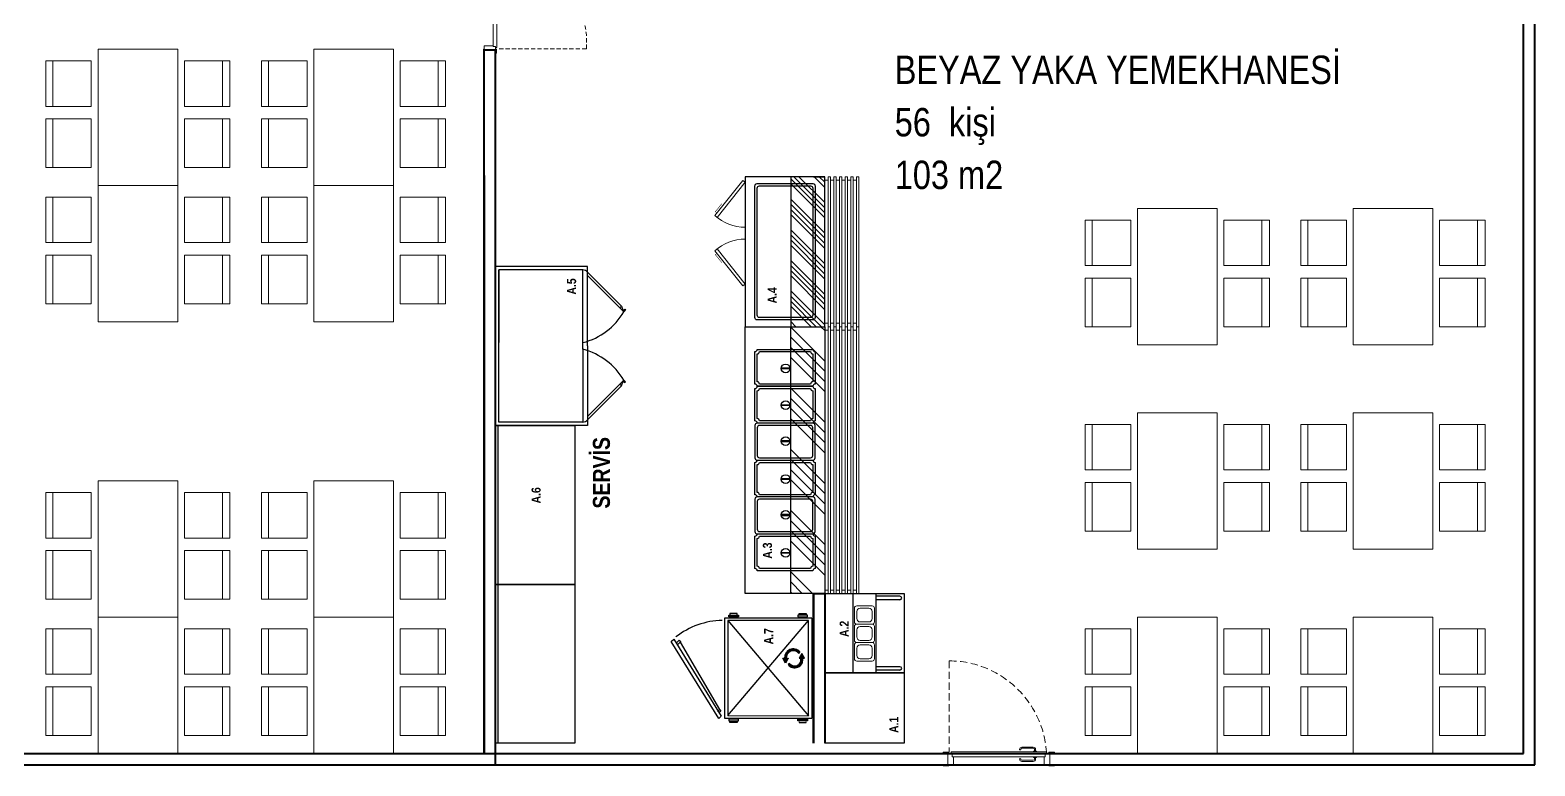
# Model space of a CAD drawing. Header units: centimetres. Extents: x 3125 to 7752, y 12316 to 13705.
# Drawn here: x 6426 to 7752, y 12316 to 12964 of the extents above; entities that cross this region are included whole.
import ezdxf

# ---------------------------------------------------------------- set-up
doc = ezdxf.new("R2010")
doc.units = ezdxf.units.CM
for name, pattern in [('DASHED2', [9.524999999999995, 6.349999999999998, -3.174999999999998]), ('HIDDEN', [0.375, 0.25, -0.125]), ('NewLinetype1', [0])]:
    doc.linetypes.add(name, pattern=pattern)
doc.layers.add('0-MUTFAK', color=7, linetype='Continuous')
for name, color, linetype, lineweight in [('A_frame', 167, 'Continuous', 9), ('A_strc-prf', 115, 'Continuous', 9), ('A_text', 7, 'Continuous', 9), ('DUVAR', 1, 'Continuous', 40), ('GRC-Ekipman', 4, 'Continuous', 25), ('TEFRİS-M', 232, 'Continuous', 5)]:
    doc.layers.add(name, color=color, linetype=linetype, lineweight=lineweight)
doc.styles.add('GZP', font='ARIALN.TTF')
pattern_1 = [(360, (-171.5160892261192, 853.8561361973235), (-1e-16, -0.5588000000000001), [0.4064, -0.1524]), (270, (-171.5160892261192, 853.8561361973235), (-0.5588000000000001, 0), [0.4064, -0.1524])]

# ---------------------------------------------------------------- blocks, each defined once
blk = doc.blocks.new('YEMEK MASASI 4 KİŞİLİK')
for p, q in [((204816.2560297352, 129391.9064550573), (204388.2560297352, 129391.9064550573)), ((204388.2560297352, 129391.9064550573), (204388.2560297352, 128991.9064550573)), ((204816.2560297352, 128991.9064550573), (204816.2560297352, 129391.9064550573)), ((204926.8289911648, 128991.9064550573), (204926.8289911648, 129391.9064550573)), ((204926.8289911648, 129391.9064550573), (205326.8289911648, 129391.9064550573)), ((205326.8289911648, 129391.9064550573), (205326.8289911648, 128991.9064550573)), ((204816.2560297352, 129325.7776274631), (204388.2560297352, 129325.7776274631)), ((205326.8289911648, 129325.7776274631), (204926.8289911648, 129325.7776274631)), ((204388.2560297352, 128991.9064550573), (204816.2560297352, 128991.9064550573)), ((205326.8289911648, 128991.9064550573), (204926.8289911648, 128991.9064550573)), ((205429.4772572684, 128931.1950660739), (204229.4772572684, 128931.1950660739)), ((204229.4772572684, 128931.1950660739), (204229.4772572684, 128231.1950660739)), ((205429.4772572684, 128231.1950660739), (205429.4772572684, 128931.1950660739)), ((204229.4772572684, 128231.1950660739), (205429.4772572684, 128231.1950660739)), ((204388.2560297352, 128170.4836770905), (204816.2560297352, 128170.4836770905)), ((204388.2560297352, 127770.4836770905), (204388.2560297352, 128170.4836770905)), ((204816.2560297352, 128170.4836770905), (204816.2560297352, 127770.4836770905)), ((205326.8289911648, 128170.4836770905), (204926.8289911648, 128170.4836770905)), ((204926.8289911648, 128170.4836770905), (204926.8289911648, 127770.4836770905)), ((205326.8289911648, 127770.4836770905), (205326.8289911648, 128170.4836770905)), ((204816.2560297352, 127832.2923050594), (204388.2560297352, 127832.2923050594)), ((205326.8289911648, 127832.2923050594), (204926.8289911648, 127832.2923050594)), ((204816.2560297352, 127770.4836770905), (204388.2560297352, 127770.4836770905)), ((204926.8289911648, 127770.4836770905), (205326.8289911648, 127770.4836770905))]:
    blk.add_line(p, q)
blk = doc.blocks.new('A$C7FEF20E8')
at = {"layer": 'A_frame'}
for points in [[(56.25623045189604, 225.532505486608), (56.25623045189604, 226.2610969883972), (56.25623045189604, 229.1688691365962), (55.52895772189004, 229.1688691365962), (55.52895772189004, 225.532505486608)], [(64.07713956189036, 222.6234145666058), (64.07713956189036, 223.3506872965954), (66.2589577518902, 223.3506872965954), (66.2589577518902, 226.2610969883171), (56.25623045189604, 226.2610969883972), (56.25623045189059, 222.6234145666058)], [(66.98623048188892, 225.532505486608), (66.98623048188892, 229.1688691365962), (66.25895775188474, 229.1688691365962), (66.2589577518902, 226.2610969883171), (66.2589577518902, 225.532505486608)], [(66.2589577518902, 146.9883694183554), (66.2589577518902, 146.2610966883658), (67.3498668468892, 146.2610966883658), (67.3498668468892, 224.077960026596), (66.2589577518902, 224.077960026596), (66.2589577518902, 223.3506872965954), (64.07713956189036, 223.3506872965954), (64.07713956189036, 222.6234145666058), (64.07713956189036, 146.9883694183554)], [(64.07713956189036, 152.6202933986897), (64.07713956189036, 154.6209031576836), (63.71350319689009, 154.6209031576836), (63.71350319689009, 152.6202933986897)], [(66.2589577518902, 145.5338239583543), (66.2589577518902, 146.2610966883658), (67.3498668468892, 146.2610966883658), (67.3498668468892, 68.44423335015745), (66.2589577518902, 68.44423335015745), (66.2589577518902, 69.171506080158), (64.07713956189036, 69.171506080158), (64.07713956189036, 69.89877881015855), (64.07713956189036, 145.5338239583543)], [(67.71350321188947, 152.6202933986897), (67.71350321188947, 154.6209031576836), (67.3498668468892, 154.6209031576836), (67.3498668468892, 152.6202933986897)], [(56.25623045189604, 66.98968789015998), (56.25623045189604, 66.26109638836351), (56.25623045189604, 63.35332424015724), (55.52895772189004, 63.35332424015724), (55.52895772189004, 66.98968789015998)], [(64.07713956189036, 69.89877881015855), (64.07713956189036, 69.171506080158), (66.2589577518902, 69.171506080158), (66.2589577518902, 66.26109638844355), (56.25623045189604, 66.26109638836351), (56.25623045189059, 69.89877881015855)], [(66.98623048188892, 66.98968789015998), (66.98623048188892, 63.35332424015724), (66.25895775188474, 63.35332424015724), (66.2589577518902, 66.26109638844355), (66.2589577518902, 66.98968789015998)]]:
    blk.add_lwpolyline(points, close=True, dxfattribs=at)
at = {"layer": 'A_frame', "linetype": 'HIDDEN', "ltscale": 15}
for points in [[(67.3498668468892, 146.2610966883658, 0.4623832520335537), (146.2589580518852, 225.1987036543796), (67.3498668468892, 225.1987036543796)], [(67.3498668468892, 146.2610966883658, -0.4623832520336934), (146.2589580518852, 67.32348972237378), (67.3498668468892, 67.32348972237378)]]:
    blk.add_lwpolyline(points, format="xyb", dxfattribs=at)
at = {"layer": 'A_frame'}
for points in [[(62.62259410188926, 153.2569619131391), (63.71350319689009, 153.2569619131391), (63.71350319689009, 153.9842346431396), (62.62259410188926, 153.9842346431396, -0.4142135623730951), (61.89532137188871, 154.7115073731402), (61.89532137188871, 161.9842346731384, -0.4142135588522839), (62.62259409315266, 162.711507403139, 0.9168501625158472), (62.6225941017783, 163.4387801331504, 0.4142135623501673), (61.16804864188998, 161.9842346731384), (61.16804864188998, 154.7115073731402, 0.4142135623730951)], [(70.25895776688958, 154.7115073731402), (70.25895776688958, 161.9842346731384, 0.4142135623491085), (68.80441230701581, 163.4387801331504, 0.9168501625159606), (68.804412315636, 162.711507403139, -0.4142135588501441), (69.53168503688903, 161.9842346731384), (69.53168503688903, 154.7115073731402, -0.4142135623730951), (68.8044123068903, 153.9842346431396), (67.71350321188947, 153.9842346431396), (67.71350321188947, 153.2569619131391), (68.8044123068903, 153.2569619131391, 0.4142135623730951)], [(62.62259410188926, 139.2652314635743), (63.71350319689009, 139.2652314635743), (63.71350319689009, 138.5379587335628), (62.62259410188926, 138.5379587335628, 0.4142135623730951), (61.89532137188871, 137.8106860035732), (61.89532137188871, 130.5379587035641, 0.4142135588522839), (62.62259409315266, 129.8106859735744, -0.9168501625158472), (62.6225941017783, 129.0834132435739, -0.4142135623501673), (61.16804864188998, 130.5379587035641), (61.16804864188998, 137.8106860035732, -0.4142135623730951)], [(70.25895776688958, 137.8106860035732), (70.25895776688958, 130.5379587035641, -0.4142135623491085), (68.80441230701581, 129.0834132435739, -0.9168501625159606), (68.804412315636, 129.8106859735744, 0.4142135588501441), (69.53168503688903, 130.5379587035641), (69.53168503688903, 137.8106860035732, 0.4142135623730951), (68.8044123068903, 138.5379587335628), (67.71350321188947, 138.5379587335628), (67.71350321188947, 139.2652314635743), (68.8044123068903, 139.2652314635743, -0.4142135623730951)]]:
    blk.add_lwpolyline(points, format="xyb", close=True, dxfattribs=at)
at = {"layer": 'DUVAR', "color": 5}
for p, q in [((56.25623045189423, 226.2610963883635), (66.25623045189604, 226.2610963883635)), ((56.25623045189604, 66.26109638836351), (66.25623045189604, 66.26109638836351))]:
    blk.add_line(p, q, dxfattribs=at)
blk = doc.blocks.new('CTezg.140-70')
for p, q in [((-140, 0), (0, 0)), ((-140, -70), (-140, 0)), ((0, 0), (0, -70)), ((0, -2.000000000000909), (-140, -2)), ((0, -70), (-140, -70))]:
    blk.add_line(p, q)
blk = doc.blocks.new('KüverÜnit. L70')
for p, q in [((-67.51679228706053, -66.25063764738115), (-67.51679228706053, -45)), ((-64.48853546794271, -66.25063764738115), (-64.48853546794271, -45)), ((-5.511464532057289, -66.25063764738115), (-5.511464532057289, -45)), ((-2.483207712939473, -66.25063764738115), (-2.483207712939473, -45))]:
    blk.add_line(p, q)
for points in [[(-70, 0), (0, 0), (0, -70), (-70, -70)], [(-70, -45), (-70, -25), (0, -25), (0, -45)]]:
    blk.add_lwpolyline(points, close=True)
at = {"color": 33, "lineweight": 0}
for points in [[(-57.5, -26.20000000000073), (-45.29999999998836, -26.20000000000073, -0.4142135623730951), (-43.29999999998836, -28.20000000000073), (-43.30000000000291, -41.79999999999927, -0.4142135623730951), (-45.30000000000291, -43.79999999999927), (-57.5, -43.79999999999927, -0.4142135623730951), (-59.5, -41.79999999999927), (-59.5, -28.19999999999891, -0.414213562373061)], [(-29.09999999999127, -26.20000000000073), (-41.29999999998836, -26.20000000000073, 0.4142135623730951), (-43.29999999998836, -28.20000000000073), (-43.29999999998836, -41.79999999999927, 0.4142135623730951), (-41.29999999998836, -43.79999999999927), (-29.09999999999127, -43.80000000000111, 0.4142135623730951), (-27.09999999999127, -41.80000000000108), (-27.09999999999127, -28.19999999999891, 0.414213562373061)], [(-25.09999999999127, -26.20000000000073), (-12.89999999999418, -26.20000000000073, -0.4142135623730951), (-10.89999999999418, -28.20000000000073), (-10.89999999999418, -41.80000000000108, -0.4142135623730951), (-12.89999999999418, -43.80000000000111), (-25.09999999999127, -43.80000000000111, -0.4142135623730951), (-27.09999999999127, -41.80000000000108), (-27.09999999999127, -28.19999999999891, -0.414213562373061)], [(-54.5, -28.20000000000073), (-48.29999999998836, -28.20000000000073, -0.4142135623730951), (-45.29999999998836, -31.20000000000073), (-45.29999999998836, -38.79999999999927, -0.4142135623731022), (-48.29999999998836, -41.79999999999927), (-54.5, -41.79999999999927, -0.4142135623730951), (-57.5, -38.79999999999927), (-57.5, -31.20000000000073, -0.4142135623730951)], [(-32.10000000000582, -28.20000000000073), (-38.29999999998836, -28.20000000000073, 0.4142135623730951), (-41.29999999998836, -31.20000000000073), (-41.29999999998836, -38.79999999999927, 0.4142135623731022), (-38.29999999998836, -41.79999999999927), (-32.10000000000582, -41.79999999999927, 0.4142135623730951), (-29.09999999999127, -38.79999999999927), (-29.09999999999127, -31.20000000000073, 0.4142135623730951)], [(-22.09999999999127, -28.20000000000073), (-15.89999999999418, -28.20000000000073, -0.4142135623730951), (-12.89999999999418, -31.20000000000073), (-12.89999999999418, -38.79999999999927, -0.4142135623731022), (-15.89999999999418, -41.79999999999927), (-22.09999999999127, -41.79999999999927, -0.4142135623730951), (-25.09999999999127, -38.79999999999927), (-25.09999999999127, -31.20000000000073, -0.4142135623730951)]]:
    blk.add_lwpolyline(points, format="xyb", close=True, dxfattribs=at)
for centre in [(-66.00266387750162, -66.25063764738115), (-3.99733612249838, -66.25063764738115), (-3.99733612249838, -66.25063764738115)]:
    blk.add_arc(centre, 1.514128409557086, 180, 0)
blk = doc.blocks.new('frenox soğuk servis ü. L140')
at = {"lineweight": 0}
h = blk.add_hatch(dxfattribs=at)
h.set_pattern_fill('ANSI34', color=251, style=0)
h.set_pattern_definition([(44.99999999999275, (-4806.476274811561, -0.1027712223403796), (-13.47038418160355, 13.47038418160373), []), (44.99999999999275, (-4801.986144811555, -0.1027712223403796), (-13.47038418160355, 13.47038418160373), []), (44.99999999999275, (-4797.496014811563, -0.1027712223403796), (-13.47038418160355, 13.47038418160373), []), (44.99999999999275, (-4793.005874811555, -0.1027712223403796), (-13.47038418160355, 13.47038418160373), [])])
h.paths.add_polyline_path([(-0.9225141729111784, -40.10277122234039), (-0.9225141729111784, -70.10277122234038), (131.0774858270888, -70.10277122234038), (131.0774858270888, -40.10277122234039)])
at = {"color": 251, "lineweight": 0}
for points in [[(65.87858047428017, 26.72773737436183), (34.98247999695013, 1.956968809481621), (36.63386456793523, -0.1027712223403796), (67.52996504527982, 24.66799734253982)], [(97.03214291468613, 26.72773737436183), (127.9282433920161, 1.956968809481621), (126.276858821031, -0.1027712223403796), (95.38075834370102, 24.66799734253982)]]:
    blk.add_lwpolyline(points, close=True, dxfattribs=at)
at = {"color": 251, "lineweight": 0, "const_width": 0.4400000000000003}
for points in [[(63.61979200674978, 24.91676687965082), (62.55565230116189, 26.2440477502405), (56.88459489247179, 21.6973105109646), (55.43251636010245, 20.53311500707605)], [(99.29093138221651, 24.91676687965082), (100.3550710878044, 26.2440477502405), (106.0261284964945, 21.6973105109646), (107.4782070288638, 20.53311500707605)]]:
    blk.add_lwpolyline(points, dxfattribs=at)
for points in [[(-0.9225141729111784, -0.1027712223403796), (-0.9225141729111784, -70.10277122234038), (131.0774858270888, -70.10277122234038), (131.0774858270888, -0.1027712223403796)], [(131.0774858270888, -40.10277122234039), (-0.9225141729111784, -40.10277122234039), (-0.9225141729111784, -70.10277122234038), (131.0774858270888, -70.10277122234038)]]:
    blk.add_lwpolyline(points, close=True)
at = {"color": 33}
for points in [[(125.0774858270888, -10.60277122234038), (125.0774858270888, -59.60277122234039, -0.4142135623731128), (123.0774858270888, -61.60277122234039), (7.07748582708882, -61.60277122234039, -0.4142135623730951), (5.077485827088822, -59.60277122234039), (5.077485827088822, -10.60277122234038, -0.4142135623730774), (7.07748582708882, -8.60277122234038), (123.0774858270888, -8.60277122234038, -0.4142135623730951)], [(123.0774858270888, -12.60277122234038), (123.0774858270888, -57.60277122234039, -0.4142135623731177), (121.0774858270888, -59.60277122234039), (9.07748582708882, -59.60277122234039, -0.4142135623731062), (7.07748582708882, -57.60277122234039), (7.07748582708882, -12.60277122234038, -0.4142135623730836), (9.07748582708882, -10.60277122234038), (121.0774858270888, -10.60277122234038, -0.4142135623730841)]]:
    blk.add_lwpolyline(points, format="xyb", close=True, dxfattribs=at)
at = {"color": 45, "lineweight": 0}
for points in [[(131.0774858270888, -75.10277122234038), (-0.9225141729111784, -75.10277122234038), (-0.9225141729111784, -73.10277122234038), (131.0774858270888, -73.10277122234038)], [(131.0774858270888, -80.10277122234038), (-0.9225141729111784, -80.10277122234038), (-0.9225141729111784, -78.10277122234038), (131.0774858270888, -78.10277122234038)], [(128.0774858270888, -73.10277122234038), (2.07748582708882, -73.10277122234038), (2.07748582708882, -70.10277122234038), (128.0774858270888, -70.10277122234038)], [(128.0774858270888, -78.10277122234038), (2.07748582708882, -78.10277122234038), (2.07748582708882, -75.10277122234038), (128.0774858270888, -75.10277122234038)], [(131.0774858270888, -85.10277122234038), (-0.9225141729111784, -85.10277122234038), (-0.9225141729111784, -83.1027712223404), (131.0774858270888, -83.1027712223404)], [(131.0774858270888, -90.10277122234038), (-0.9225141729111784, -90.10277122234038), (-0.9225141729111784, -88.1027712223404), (131.0774858270888, -88.1027712223404)], [(128.0774858270888, -83.1027712223404), (2.07748582708882, -83.1027712223404), (2.07748582708882, -80.10277122234038), (128.0774858270888, -80.10277122234038)], [(128.0774858270888, -88.1027712223404), (2.07748582708882, -88.1027712223404), (2.07748582708882, -85.10277122234038), (128.0774858270888, -85.10277122234038)], [(128.0774858270888, -88.1027712223404), (2.07748582708882, -88.1027712223404), (2.07748582708882, -85.10277122234038), (128.0774858270888, -85.10277122234038)], [(128.0774858270888, -88.1027712223404), (2.07748582708882, -88.1027712223404), (2.07748582708882, -85.10277122234038), (128.0774858270888, -85.10277122234038)], [(128.0774858270888, -93.10277122234041), (2.07748582708882, -93.10277122234041), (2.07748582708882, -90.10277122234038), (128.0774858270888, -90.10277122234038)], [(128.0774858270888, -93.10277122234041), (2.07748582708882, -93.10277122234041), (2.07748582708882, -90.10277122234038), (128.0774858270888, -90.10277122234038)], [(131.0774858270888, -95.10277122234038), (-0.9225141729111784, -95.10277122234038), (-0.9225141729111784, -93.10277122234041), (131.0774858270888, -93.10277122234041)], [(131.0774858270888, -100.1027712223404), (-0.9225141729111784, -100.1027712223404), (-0.9225141729111784, -98.10277122234041), (131.0774858270888, -98.10277122234041)], [(128.0774858270888, -98.10277122234041), (2.07748582708882, -98.10277122234041), (2.07748582708882, -95.10277122234038), (128.0774858270888, -95.10277122234038)]]:
    blk.add_lwpolyline(points, close=True, dxfattribs=at)
at = {"color": 251, "lineweight": 0}
for centre, radius, start, end in [((36.63386456793523, -0.1027712223403796), 39.60000000000036, 0, 42.54324541862132), ((126.276858821031, -0.1027712223403796), 39.60000000000038, 137.4567545813787, 180)]:
    blk.add_arc(centre, radius, start, end, dxfattribs=at)
blk = doc.blocks.new('sıcak banket a. 88-77')
h = blk.add_hatch()
h.set_pattern_fill('ANGLE', color=23, scale=0.08, style=0)
h.set_pattern_definition(pattern_1)
edge = h.paths.add_edge_path()
edge.add_line((35.36888156202622, -22.5393985643077), (35.36888156202622, -24.13939856430807))
edge.add_ellipse((34.90585451602238, -16.34685949890627), major_axis=(5.519875865050897, 5.519875865050897), ratio=0.9999999999998872, start_angle=87.01296561517859, end_angle=228.4004756552082, ccw=False)
edge.add_line((29.68111879564822, -10.54684262105183), (31.03678929213493, -11.509069898093))
edge.add_ellipse((34.90708128614642, -16.35490237940939), major_axis=(4.385273797372311, 4.385273797372311), ratio=0.9999999999997801, start_angle=83.61382491628162, end_angle=229.2703873723542)
h.paths.add_polyline_path([(35.36888156202622, -20.81086077015971), (39.5469588253909, -23.22307480285963), (35.36888156202622, -25.63528883555773)])
h = blk.add_hatch()
h.set_pattern_fill('ANGLE', color=23, scale=0.08, style=0)
h.set_pattern_definition(pattern_1)
edge = h.paths.add_edge_path()
edge.add_ellipse((36.6753667097364, -15.13610678710029), major_axis=(3.926280879098405, 3.926280879098405), ratio=0.999999999999866, start_angle=260.879958972043, end_angle=418.6088662258044)
edge.add_line((35.36888156202622, -9.73939856430843), (35.36888156202622, -8.139398564308067))
edge.add_ellipse((36.70123398977739, -15.14540608474453), major_axis=(-5.042782186855692, 5.042782186855692), ratio=0.9999999999999284, start_angle=171.7161694729125, end_angle=325.7675253810813, ccw=False)
edge.add_line((40.96485362088424, -20.86212297552811), (39.92968420240503, -19.63508230826846))
h.paths.add_polyline_path([(31.19080429866154, -8.823074802858171), (35.36888156202622, -6.410860770158251), (35.36888156202622, -11.23528883555809)])
at = {"lineweight": -2}
for p, q in [((0, 0), (-0.0400003599061165, -76.99999999999818)), ((0, 0), (88, 0)), ((88, -76.99999999999818), (88, 0)), ((-0.0400003599061165, -76.99999999999818), (88, -76.99999999999818))]:
    blk.add_line(p, q, dxfattribs=at)
at = {"color": 251, "lineweight": -2}
for p, q in [((-4.115646477337576, -11.2065728359812), (-4.11208093794994, -4.878695763960422)), ((-3.304288787752739, -11.20703000791582), (-4.115646477337576, -11.2065728359812)), ((-4.11208093794994, -4.878695763960422), (-3.300723248365102, -4.879152935895036)), ((-2.651105017284862, -3.905965016123445), (-2.655859101025271, -12.34318985551908)), ((-2.655859101025271, -12.34318985551908), (-1.033061300302506, -12.34410424583075)), ((-1.028307216547545, -3.90687940643329), (-2.651105017284862, -3.905965016123445)), ((-1.033061300302506, -12.34410424583075), (-1.028307216547545, -3.90687940643329)), ((88.9638574695273, -12.34522944033961), (88.96861155326769, -3.908004600942149)), ((90.58665527026459, -12.34614383065127), (88.9638574695273, -12.34522944033961)), ((88.96861155326769, -3.908004600942149), (90.591409354005, -3.908918991253813)), ((90.591409354005, -3.908918991253813), (90.58665527026459, -12.34614383065127)), ((91.23636491825165, -11.2107154395635), (92.04772260783648, -11.21117261149811)), ((92.0512881472387, -4.883295539479148), (91.23993045763928, -4.882838367544536)), ((92.04772260783648, -11.21117261149811), (92.0512881472387, -4.883295539479148)), ((-4.143015197187196, -65.78879623324428), (-4.146580736574832, -72.11667330526507)), ((-3.331657507587806, -65.78925340518072), (-4.143015197187196, -65.78879623324428)), ((-2.686701943370279, -73.0910498534904), (-2.681947859629872, -64.65382501409294)), ((-2.681947859629872, -64.65382501409294), (-1.059150058907107, -64.65473940440461)), ((-1.059150058907107, -64.65473940440461), (-1.063904142647515, -73.09196424380025)), ((88.93776871092268, -64.65586459891347), (88.93301462718227, -73.09308943831091)), ((90.56056651164543, -64.65677898922331), (88.93776871092268, -64.65586459891347)), ((90.55581242790504, -73.09400382862077), (90.56056651164543, -64.65677898922331)), ((91.20899619841656, -65.7929388368284), (92.02035388800141, -65.79339600876301)), ((92.02035388800141, -65.79339600876301), (92.01678834861376, -72.1212730807838)), ((-4.146580736574832, -72.11667330526507), (-3.335223046975444, -72.1171304771997)), ((-1.063904142647515, -73.09196424380025), (-2.686701943370279, -73.0910498534904)), ((88.93301462718227, -73.09308943831091), (90.55581242790504, -73.09400382862077)), ((92.01678834861376, -72.1212730807838), (91.20543065901438, -72.1208159088492)), ((18.54458646656712, -121.6640260170406), (86.288980576006, -79.86622993210767)), ((88.46761443419382, -82.04732034380866), (20.72322032475495, -123.845116428738)), ((21.19233570038341, -116.0484425325448), (80.5434536004177, -81.46210179837908)), ((80.5434536004177, -81.46210179837908), (81.80641112285956, -80.20056674000443)), ((82.1215696795407, -83.04199730756227), (80.5434536004177, -81.46210179837908)), ((81.80641112285956, -80.20056674000443), (83.55416471780335, -81.95029104250534)), ((86.28140623989748, -79.8586470554419), (88.46761443420836, -82.04732034380866)), ((19.35076911385113, -116.7307161069075), (20.61372663629299, -115.4691810485328)), ((21.80030388197338, -119.1830128872007), (19.35076911385113, -116.7307161069075)), ((20.61372663629299, -115.4691810485328), (23.23289892023604, -118.0913066221437)), ((20.72322032475495, -123.845116428738), (18.54458646656712, -121.6640260170406))]:
    blk.add_line(p, q, dxfattribs=at)
at = {"linetype": 'ByBlock'}
for p, q in [((1.965397696316358, -74.00616327134412), (85.93930971433295, -2.993805573400095)), ((2.00202293744951, -2.996094771477147), (1.965397696316358, -74.00616327134412)), ((85.93930971433295, -2.993805573400095), (2.00202293744951, -2.996094771477147)), ((85.90268447321432, -74.00387407326525), (2.00202293744951, -2.996094771477147)), ((85.90268447321432, -74.00387407326525), (85.93930971433295, -2.993805573400095)), ((1.965397696316358, -74.00616327134412), (85.90268447321432, -74.00387407326525))]:
    blk.add_line(p, q, dxfattribs=at)
at = {"color": 23}
for p, q in [((31.03678929213493, -11.50906989809482), (29.68111879564822, -10.54684262105183)), ((39.92968420240503, -19.63508230827028), (40.96485362088424, -20.86212297552811))]:
    blk.add_line(p, q, dxfattribs=at)
for points in [[(31.19080429866154, -8.823074802858171), (35.36888156202622, -11.23528883555809), (35.36888156202622, -6.41086077016007)], [(39.5469588253909, -23.22307480285963), (35.36888156202622, -25.63528883555773), (35.36888156202622, -20.81086077015971)]]:
    blk.add_lwpolyline(points, close=True, dxfattribs=at)
for centre, radius, start, end in [((34.90585451602238, -16.34685949890627), 7.806283310970451, 132.0129656148675, 273.4004756553546), ((34.90708128614642, -16.35490237940939), 6.201713678962622, 128.6138249158188, 274.2703873727088), ((36.70123398977739, -15.14540608474453), 7.131570960744617, 306.7161694728177, 100.767525381254), ((36.6753667097364, -15.13610678710029), 5.552599668906809, 305.8799589721378, 103.6088662256689)]:
    blk.add_arc(centre, radius, start, end, dxfattribs=at)
at = {"color": 251}
blk.add_arc((70.6879697007098, -77.45217410567966), 68.72045120457139, 181.224431704946, 217.9942786232401, dxfattribs=at)
blk = doc.blocks.new('1414')
at = {"linetype": 'NewLinetype1', "lineweight": 0}
h = blk.add_hatch(dxfattribs=at)
h.set_pattern_fill('ANSI34-METRIC', color=251, scale=2, style=0)
h.set_pattern_definition([(45, (-1392.768739161838, 18653.488157504), (-26.94076836320756, 26.94076836320756), []), (45, (-1383.788479161841, 18653.488157504), (-26.94076836320756, 26.94076836320756), []), (45, (-1374.808219161845, 18653.488157504), (-26.94076836320756, 26.94076836320756), []), (45, (-1365.827939161842, 18653.488157504), (-26.94076836320756, 26.94076836320756), [])])
h.paths.add_polyline_path([(-2623.840832686939, 17552.64069559211), (-2623.840832686939, 17522.64069559211), (-2388.840832686939, 17522.64069559211), (-2388.840832686939, 17552.64069559211)])
for p, q in [((-2623.840832686939, 17592.64069559211), (-2388.840832686939, 17592.64069559211)), ((-2623.840832686939, 17522.64069559211), (-2623.840832686939, 17592.64069559211)), ((-2388.840832686939, 17592.64069559211), (-2388.840832686939, 17522.64069559211)), ((-2623.840832686939, 17552.64069559211), (-2388.840832686939, 17552.64069559211)), ((-2623.840832686939, 17522.64069559211), (-2623.840832686939, 17552.64069559211)), ((-2388.840832686939, 17552.64069559211), (-2388.840832686939, 17522.64069559211)), ((-2388.840832686939, 17522.64069559211), (-2623.840832686939, 17522.64069559211)), ((-2388.840832686939, 17522.64069559211), (-2623.840832686939, 17522.64069559211)), ((-2391.840832686939, 17522.64069559211), (-2620.840832686939, 17522.64069559211))]:
    blk.add_line(p, q)
at = {"color": 45, "lineweight": 0}
for p, q in [((-2388.840832686939, 17519.64069559211), (-2623.840832686939, 17519.64069559211)), ((-2623.840832686939, 17519.64069559211), (-2623.840832686939, 17517.64069559211)), ((-2623.840832686939, 17517.64069559211), (-2388.840832686939, 17517.64069559211)), ((-2388.840832686939, 17514.64069559211), (-2623.840832686939, 17514.64069559211)), ((-2623.840832686939, 17514.64069559211), (-2623.840832686939, 17512.64069559211)), ((-2623.840832686939, 17512.64069559211), (-2388.840832686939, 17512.64069559211)), ((-2620.840832686939, 17522.64069559211), (-2620.840832686939, 17519.64069559211)), ((-2620.840832686939, 17519.64069559211), (-2391.840832686939, 17519.64069559211)), ((-2391.840832686939, 17517.64069559211), (-2620.840832686939, 17517.64069559211)), ((-2620.840832686939, 17517.64069559211), (-2620.840832686939, 17514.64069559211)), ((-2620.840832686939, 17514.64069559211), (-2391.840832686939, 17514.64069559211)), ((-2391.840832686939, 17512.64069559211), (-2620.840832686939, 17512.64069559211)), ((-2620.840832686939, 17512.64069559211), (-2620.840832686939, 17509.64069559211)), ((-2391.840832686939, 17519.64069559211), (-2391.840832686939, 17522.64069559211)), ((-2391.840832686939, 17514.64069559211), (-2391.840832686939, 17517.64069559211)), ((-2391.840832686939, 17509.64069559211), (-2391.840832686939, 17512.64069559211)), ((-2388.840832686939, 17517.64069559211), (-2388.840832686939, 17519.64069559211)), ((-2388.840832686939, 17512.64069559211), (-2388.840832686939, 17514.64069559211)), ((-2388.840832686939, 17509.64069559211), (-2623.840832686939, 17509.64069559211)), ((-2623.840832686939, 17509.64069559211), (-2623.840832686939, 17507.64069559211)), ((-2623.840832686939, 17507.64069559211), (-2388.840832686939, 17507.64069559211)), ((-2388.840832686939, 17504.64069559211), (-2623.840832686939, 17504.64069559211)), ((-2623.840832686939, 17504.64069559211), (-2623.840832686939, 17502.64069559211)), ((-2623.840832686939, 17502.64069559211), (-2388.840832686939, 17502.64069559211)), ((-2388.840832686939, 17499.64069559211), (-2623.840832686939, 17499.64069559211)), ((-2623.840832686939, 17499.64069559211), (-2623.840832686939, 17497.64069559211)), ((-2620.840832686939, 17509.64069559211), (-2391.840832686939, 17509.64069559211)), ((-2391.840832686939, 17507.64069559211), (-2620.840832686939, 17507.64069559211)), ((-2620.840832686939, 17507.64069559211), (-2620.840832686939, 17504.64069559211)), ((-2391.840832686939, 17507.64069559211), (-2620.840832686939, 17507.64069559211)), ((-2620.840832686939, 17507.64069559211), (-2620.840832686939, 17504.64069559211)), ((-2391.840832686939, 17507.64069559211), (-2620.840832686939, 17507.64069559211)), ((-2620.840832686939, 17507.64069559211), (-2620.840832686939, 17504.64069559211)), ((-2620.840832686939, 17504.64069559211), (-2391.840832686939, 17504.64069559211)), ((-2620.840832686939, 17504.64069559211), (-2391.840832686939, 17504.64069559211)), ((-2620.840832686939, 17504.64069559211), (-2391.840832686939, 17504.64069559211)), ((-2391.840832686939, 17502.64069559211), (-2620.840832686939, 17502.64069559211)), ((-2620.840832686939, 17502.64069559211), (-2620.840832686939, 17499.64069559211)), ((-2391.840832686939, 17502.64069559211), (-2620.840832686939, 17502.64069559211)), ((-2620.840832686939, 17502.64069559211), (-2620.840832686939, 17499.64069559211)), ((-2620.840832686939, 17499.64069559211), (-2391.840832686939, 17499.64069559211)), ((-2620.840832686939, 17499.64069559211), (-2391.840832686939, 17499.64069559211)), ((-2391.840832686939, 17504.64069559211), (-2391.840832686939, 17507.64069559211)), ((-2391.840832686939, 17504.64069559211), (-2391.840832686939, 17507.64069559211)), ((-2391.840832686939, 17504.64069559211), (-2391.840832686939, 17507.64069559211)), ((-2391.840832686939, 17499.64069559211), (-2391.840832686939, 17502.64069559211)), ((-2391.840832686939, 17499.64069559211), (-2391.840832686939, 17502.64069559211)), ((-2388.840832686939, 17507.64069559211), (-2388.840832686939, 17509.64069559211)), ((-2388.840832686939, 17502.64069559211), (-2388.840832686939, 17504.64069559211)), ((-2388.840832686939, 17497.64069559211), (-2388.840832686939, 17499.64069559211)), ((-2623.840832686939, 17497.64069559211), (-2388.840832686939, 17497.64069559211)), ((-2388.840832686939, 17494.64069559211), (-2623.840832686939, 17494.64069559211)), ((-2623.840832686939, 17494.64069559211), (-2623.840832686939, 17492.64069559211)), ((-2623.840832686939, 17492.64069559211), (-2388.840832686939, 17492.64069559211)), ((-2391.840832686939, 17497.64069559211), (-2620.840832686939, 17497.64069559211)), ((-2620.840832686939, 17497.64069559211), (-2620.840832686939, 17494.64069559211)), ((-2620.840832686939, 17494.64069559211), (-2391.840832686939, 17494.64069559211)), ((-2391.840832686939, 17494.64069559211), (-2391.840832686939, 17497.64069559211)), ((-2388.840832686939, 17492.64069559211), (-2388.840832686939, 17494.64069559211))]:
    blk.add_line(p, q, dxfattribs=at)
at = {"color": 33}
for points in [[(-2571.340832686939, 17582.14069559211), (-2571.340832686939, 17533.14069559211, 0.4142135623731128), (-2573.340832686939, 17531.14069559211), (-2601.840832686939, 17531.14069559211, 0.4142135623730951), (-2603.840832686939, 17533.14069559211), (-2603.840832686939, 17582.14069559211, 0.4142135623730774), (-2601.840832686939, 17584.14069559211), (-2573.340832686939, 17584.14069559211, 0.4142135623730951)], [(-2573.340832686939, 17580.14069559211), (-2573.340832686939, 17535.14069559211, 0.4142135623731679), (-2575.340832686939, 17533.14069559211), (-2599.840832686939, 17533.14069559211, 0.4142135623731364), (-2601.840832686939, 17535.14069559211), (-2601.840832686939, 17580.14069559211, 0.4142135623730466), (-2599.840832686939, 17582.14069559211), (-2575.340832686939, 17582.14069559211, 0.4142135623730542)], [(-2571.340832686939, 17582.14069559211), (-2571.340832686939, 17533.14069559211, 0.4142135623731128), (-2569.340832686939, 17531.14069559211), (-2540.840832686939, 17531.14069559211, 0.4142135623730951), (-2538.840832686939, 17533.14069559211), (-2538.840832686939, 17582.14069559211, 0.4142135623730774), (-2540.840832686939, 17584.14069559211), (-2569.340832686939, 17584.14069559211, 0.4142135623730951)], [(-2569.340832686939, 17580.14069559211), (-2569.340832686939, 17535.14069559211, 0.4142135623731679), (-2567.340832686939, 17533.14069559211), (-2542.840832686939, 17533.14069559211, 0.4142135623731364), (-2540.840832686939, 17535.14069559211), (-2540.840832686939, 17580.14069559211, 0.4142135623730466), (-2542.840832686939, 17582.14069559211), (-2567.340832686939, 17582.14069559211, 0.4142135623730542)], [(-2506.340832686939, 17582.14069559211), (-2506.340832686939, 17533.14069559211, 0.4142135623731128), (-2508.340832686939, 17531.14069559211), (-2536.840832686939, 17531.14069559211, 0.4142135623730951), (-2538.840832686939, 17533.14069559211), (-2538.840832686939, 17582.14069559211, 0.4142135623730774), (-2536.840832686939, 17584.14069559211), (-2508.340832686939, 17584.14069559211, 0.4142135623730951)], [(-2508.340832686939, 17580.14069559211), (-2508.340832686939, 17535.14069559211, 0.4142135623731679), (-2510.340832686939, 17533.14069559211), (-2534.840832686939, 17533.14069559211, 0.4142135623731364), (-2536.840832686939, 17535.14069559211), (-2536.840832686939, 17580.14069559211, 0.4142135623730466), (-2534.840832686939, 17582.14069559211), (-2510.340832686939, 17582.14069559211, 0.4142135623730542)], [(-2506.340832686939, 17582.14069559211), (-2506.340832686939, 17533.14069559211, 0.4142135623731128), (-2504.340832686939, 17531.14069559211), (-2475.840832686939, 17531.14069559211, 0.4142135623730951), (-2473.840832686939, 17533.14069559211), (-2473.840832686939, 17582.14069559211, 0.4142135623730774), (-2475.840832686939, 17584.14069559211), (-2504.340832686939, 17584.14069559211, 0.4142135623730951)], [(-2504.340832686939, 17580.14069559211), (-2504.340832686939, 17535.14069559211, 0.4142135623731679), (-2502.340832686939, 17533.14069559211), (-2477.840832686939, 17533.14069559211, 0.4142135623731364), (-2475.840832686939, 17535.14069559211), (-2475.840832686939, 17580.14069559211, 0.4142135623730466), (-2477.840832686939, 17582.14069559211), (-2502.340832686939, 17582.14069559211, 0.4142135623730542)], [(-2441.340832686939, 17582.14069559211), (-2441.340832686939, 17533.14069559211, 0.4142135623731128), (-2443.340832686939, 17531.14069559211), (-2471.840832686939, 17531.14069559211, 0.4142135623730951), (-2473.840832686939, 17533.14069559211), (-2473.840832686939, 17582.14069559211, 0.4142135623730774), (-2471.840832686939, 17584.14069559211), (-2443.340832686939, 17584.14069559211, 0.4142135623730951)], [(-2443.340832686939, 17580.14069559211), (-2443.340832686939, 17535.14069559211, 0.4142135623731679), (-2445.340832686939, 17533.14069559211), (-2469.840832686939, 17533.14069559211, 0.4142135623731364), (-2471.840832686939, 17535.14069559211), (-2471.840832686939, 17580.14069559211, 0.4142135623730466), (-2469.840832686939, 17582.14069559211), (-2445.340832686939, 17582.14069559211, 0.4142135623730542)], [(-2408.840832686939, 17582.14069559211), (-2408.840832686939, 17533.14069559211, 0.4142135623731128), (-2410.840832686939, 17531.14069559211), (-2439.340832686939, 17531.14069559211, 0.4142135623730951), (-2441.340832686939, 17533.14069559211), (-2441.340832686939, 17582.14069559211, 0.4142135623730774), (-2439.340832686939, 17584.14069559211), (-2410.840832686939, 17584.14069559211, 0.4142135623730951)], [(-2410.840832686939, 17580.14069559211), (-2410.840832686939, 17535.14069559211, 0.4142135623731679), (-2412.840832686939, 17533.14069559211), (-2437.340832686939, 17533.14069559211, 0.4142135623731364), (-2439.340832686939, 17535.14069559211), (-2439.340832686939, 17580.14069559211, 0.4142135623730466), (-2437.340832686939, 17582.14069559211), (-2412.840832686939, 17582.14069559211, 0.4142135623730542)]]:
    blk.add_lwpolyline(points, format="xyb", close=True, dxfattribs=at)
for points in [[(-2587.660670911559, 17560.81989132071), (-2587.660670911559, 17553.32203280873), (-2588.410040367438, 17553.32203280873), (-2588.410040367438, 17560.81989132071)], [(-2555.020994462306, 17560.81989132071), (-2555.020994462306, 17553.32203280873), (-2554.271625006426, 17553.32203280873), (-2554.271625006426, 17560.81989132071)], [(-2522.660670911559, 17560.81989132071), (-2522.660670911559, 17553.32203280873), (-2523.410040367453, 17553.32203280873), (-2523.410040367453, 17560.81989132071)], [(-2490.02099446232, 17560.81989132071), (-2490.02099446232, 17553.32203280873), (-2489.271625006426, 17553.32203280873), (-2489.271625006426, 17560.81989132071)], [(-2457.660670911573, 17560.81989132071), (-2457.660670911573, 17553.32203280873), (-2458.410040367453, 17553.32203280873), (-2458.410040367453, 17560.81989132071)], [(-2425.160670911573, 17560.81989132071), (-2425.160670911573, 17553.32203280873), (-2425.910040367453, 17553.32203280873), (-2425.910040367453, 17560.81989132071)]]:
    blk.add_lwpolyline(points, close=True, dxfattribs=at)
for centre in [(-2588.060670911553, 17557.07096206472), (-2554.620994462312, 17557.07096206472), (-2523.060670911567, 17557.07096206472), (-2489.620994462326, 17557.07096206472), (-2458.060670911567, 17557.07096206472), (-2425.560670911567, 17557.07096206472)]:
    blk.add_circle(centre, 3.823091046240731, dxfattribs=at)
blk = doc.blocks.new('Frenox Depo Tipi Dolap Çift Kapı')
for p, q in [((0, 0), (0, 81)), ((0, 81), (70, 81)), ((140, 81), (70, 81)), ((140, 0), (140, 81)), ((70, 0), (0, 0)), ((70, 0), (140, 0))]:
    blk.add_line(p, q)
at = {"color": 251}
for p, q in [((3, 4), (3, 78)), ((3, 78), (137, 78)), ((137, 78), (73, 78)), ((137, 4), (137, 78)), ((67, 4), (3, 4)), ((73, 4), (137, 4))]:
    blk.add_line(p, q, dxfattribs=at)
at = {"color": 251, "linetype": 'Continuous'}
for p, q in [((67.05008090654155, 4), (2.949919093458448, 4)), ((4.949919093458448, 0), (34.88508196784824, -29.93516287438251)), ((7.778346218212391, 0), (39.834829436164, -32.05648321794797)), ((72.94991909345845, 4), (137.0500809065416, 4)), ((132.2216537817876, 0), (100.165170563836, -32.05648321794797)), ((135.0500809065416, 0), (105.1149180321518, -29.93516287438251)), ((36.29929553023248, -28.52094931200827), (34.88508196786279, -29.93516287437251)), ((34.88508196786279, -29.93516287437251), (39.12772265497188, -31.34937643676039)), ((39.12772265497188, -31.34937643676039), (37.71350909260218, -32.76358999912463)), ((37.71350909260218, -32.76358999912918), (38.4206158737943, -33.4706967803213)), ((39.834829436164, -32.05648321794797), (38.4206158737943, -33.47069678031221)), ((100.165170563836, -32.05648321794797), (101.5793841262057, -33.47069678031221)), ((105.1149180321372, -29.93516287437251), (100.8722773450136, -31.34937643675312)), ((100.8722773450281, -31.34937643676039), (102.2864909073978, -32.76358999912463)), ((102.2864909073978, -32.76358999912918), (101.5793841262057, -33.4706967803213)), ((103.7007044697675, -28.52094931200827), (105.1149180321372, -29.93516287437251))]:
    blk.add_line(p, q, dxfattribs=at)
at = {"linetype": 'Continuous'}
blk.add_line((67.05008090654155, 4), (72.94991909345845, 4.000000000000909), dxfattribs=at)
at = {"color": 251, "linetype": 'Continuous'}
for centre, radius, start, end in [((8.044773467438063, 4.047427186991627), 5.095075115259804, 180.533341870515, 232.596760483174), ((10.06333641463425, 18.71409819138262), 58.85570264104895, 300.3870440043772, 345.5223143473381), ((129.9366635853657, 18.71409819138262), 58.85570264104895, 194.4776856526618, 239.6129559964474), ((131.9552265325619, 4.047427186991627), 5.095075115259804, 307.403239516037, 359.466658129485)]:
    blk.add_arc(centre, radius, start, end, dxfattribs=at)
blk = doc.blocks.new('WE2')
at = {"layer": 'A_strc-prf', "linetype": 'DASHED2', "elevation": 1.887440247873986e-08}
blk.add_lwpolyline([(-2278.771145463372, 19384.01490737011, -0.3926961152955282), (-2193.230122980975, 19464.01592985247), (-2193.230122980975, 19384.01490737011)], format="xyb", dxfattribs=at)
blk.add_lwpolyline([(-2278.771145463372, 19384.01490737011, -0.3926961152955282), (-2193.230122980975, 19464.01592985247), (-2193.230122980975, 19384.01490737011)], format="xyb", dxfattribs=at)
at = {"layer": 'A_strc-prf', "elevation": 1.887440247873986e-08}
for points in [[(-2285.767518841065, 19383.51490737011), (-2280.767518841065, 19383.51490737011), (-2280.767518841065, 19382.51490737011), (-2281.769332152224, 19382.51490737011), (-2285.767518841065, 19382.51490737011)], [(-2285.767518841065, 19383.51490737011), (-2280.767518841065, 19383.51490737011), (-2280.767518841065, 19382.51490737011), (-2281.769332152224, 19382.51490737011), (-2285.767518841065, 19382.51490737011)], [(-2281.769332152224, 19382.51490737011), (-2277.767518841065, 19382.51490737011), (-2277.767518841065, 19379.51490737008), (-2276.767518841047, 19379.51490737008), (-2276.767518841047, 19372.51490737011), (-2281.769332152209, 19372.51490737011)], [(-2281.769332152224, 19382.51490737011), (-2277.767518841065, 19382.51490737011), (-2277.767518841065, 19379.51490737008), (-2276.767518841047, 19379.51490737008), (-2276.767518841047, 19372.51490737011), (-2281.769332152209, 19372.51490737011)], [(-2277.771145463372, 19382.51490737011), (-2278.771145463372, 19382.51490737011), (-2278.771145463372, 19384.01490737011), (-2194.771145463365, 19384.01490737011), (-2194.771145463365, 19382.51490737011), (-2195.771145463372, 19382.51490737011), (-2195.771145463372, 19379.51490737011), (-2196.771145463365, 19379.51490737011), (-2277.771145463372, 19379.51490737011)], [(-2277.771145463372, 19382.51490737011), (-2278.771145463372, 19382.51490737011), (-2278.771145463372, 19384.01490737011), (-2194.771145463365, 19384.01490737011), (-2194.771145463365, 19382.51490737011), (-2195.771145463372, 19382.51490737011), (-2195.771145463372, 19379.51490737011), (-2196.771145463365, 19379.51490737011), (-2277.771145463372, 19379.51490737011)], [(-2270.027250019491, 19384.51490737011), (-2267.27641161123, 19384.51490737011), (-2267.27641161123, 19384.01490737011), (-2270.027250019491, 19384.01490737011)], [(-2270.027250019491, 19384.51490737011), (-2267.27641161123, 19384.51490737011), (-2267.27641161123, 19384.01490737011), (-2270.027250019491, 19384.01490737011)], [(-2196.771145463365, 19379.51490737011), (-2195.771145463372, 19379.51490737011), (-2195.771145463372, 19382.51490737011), (-2191.769332152209, 19382.51490737011), (-2191.769332152209, 19372.51490737012), (-2196.771145463394, 19372.51490737011)], [(-2196.771145463365, 19379.51490737011), (-2195.771145463372, 19379.51490737011), (-2195.771145463372, 19382.51490737011), (-2191.769332152209, 19382.51490737011), (-2191.769332152209, 19372.51490737012), (-2196.771145463394, 19372.51490737011)], [(-2192.771145463365, 19383.51490737011), (-2187.771145463372, 19383.51490737011), (-2187.771145463372, 19382.5149073701), (-2191.769332152209, 19382.51490737011), (-2192.771145463365, 19382.51490737011)], [(-2192.771145463365, 19383.51490737011), (-2187.771145463372, 19383.51490737011), (-2187.771145463372, 19382.5149073701), (-2191.769332152209, 19382.51490737011), (-2192.771145463365, 19382.51490737011)], [(-2285.767518841065, 19372.51490737011), (-2281.769332152209, 19372.51490737011), (-2280.767518841065, 19372.51490737011), (-2280.767518841065, 19371.51490737011), (-2285.767518841065, 19371.51490737011)], [(-2285.767518841065, 19372.51490737011), (-2281.769332152209, 19372.51490737011), (-2280.767518841065, 19372.51490737011), (-2280.767518841065, 19371.51490737011), (-2285.767518841065, 19371.51490737011)], [(-2270.027250019491, 19379.51490737011), (-2267.27641161123, 19379.51490737011), (-2267.27641161123, 19379.01490737011), (-2270.027250019491, 19379.01490737011)], [(-2270.027250019491, 19379.51490737011), (-2267.27641161123, 19379.51490737011), (-2267.27641161123, 19379.01490737011), (-2270.027250019491, 19379.01490737011)], [(-2192.771145463397, 19372.51490737011), (-2191.769332152209, 19372.51490737012), (-2187.771145463394, 19372.51490737012), (-2187.771145463394, 19371.51490737011), (-2192.771145463397, 19371.51490737011)], [(-2192.771145463397, 19372.51490737011), (-2191.769332152209, 19372.51490737012), (-2187.771145463394, 19372.51490737012), (-2187.771145463394, 19371.51490737011), (-2192.771145463397, 19371.51490737011)]]:
    blk.add_lwpolyline(points, close=True, dxfattribs=at)
for points in [[(-2267.151830815346, 19388.01490737011), (-2257.151830815346, 19388.01490737011, -0.4142135623491085), (-2255.15183081535, 19386.01490737027, -0.9168501625159606), (-2256.151830815346, 19386.01490738213, 0.414213558850144), (-2257.151830815346, 19387.01490737011), (-2267.151830815346, 19387.01490737011, 0.4142135623730951), (-2268.151830815346, 19386.01490737011), (-2268.151830815346, 19384.51490737011), (-2269.151830815346, 19384.51490737011), (-2269.151830815346, 19386.01490737011, -0.4142135623730951)], [(-2267.151830815346, 19388.01490737011), (-2257.151830815346, 19388.01490737011, -0.4142135623491085), (-2255.15183081535, 19386.01490737027, -0.9168501625159606), (-2256.151830815346, 19386.01490738213, 0.414213558850144), (-2257.151830815346, 19387.01490737011), (-2267.151830815346, 19387.01490737011, 0.4142135623730951), (-2268.151830815346, 19386.01490737011), (-2268.151830815346, 19384.51490737011), (-2269.151830815346, 19384.51490737011), (-2269.151830815346, 19386.01490737011, -0.4142135623730951)], [(-2269.151830815346, 19377.51490737011), (-2269.151830815346, 19379.01490737011), (-2268.151830815346, 19379.01490737011), (-2268.151830815346, 19377.51490737011, 0.4142135623730951), (-2267.151830815346, 19376.51490737011), (-2257.151830815346, 19376.51490737011, 0.4142135588522838), (-2256.151830815346, 19377.51490735809, -0.9168501625158472), (-2255.15183081535, 19377.51490736993, -0.4142135623501672), (-2257.151830815346, 19375.51490737011), (-2267.151830815346, 19375.51490737011, -0.4142135623730951)], [(-2269.151830815346, 19377.51490737011), (-2269.151830815346, 19379.01490737011), (-2268.151830815346, 19379.01490737011), (-2268.151830815346, 19377.51490737011, 0.4142135623730951), (-2267.151830815346, 19376.51490737011), (-2257.151830815346, 19376.51490737011, 0.4142135588522838), (-2256.151830815346, 19377.51490735809, -0.9168501625158472), (-2255.15183081535, 19377.51490736993, -0.4142135623501672), (-2257.151830815346, 19375.51490737011), (-2267.151830815346, 19375.51490737011, -0.4142135623730951)]]:
    blk.add_lwpolyline(points, format="xyb", close=True, dxfattribs=at)

msp = doc.modelspace()

# ---------------------------------------------------------------- linework, layer by layer
at = {"layer": 'DUVAR', "color": 5}
for p, q in [((7751.858949496733, 12317.3294936387), (7751.858949496736, 13468.3294936387)), ((7741.858949496733, 12327.32949363871), (7741.858949496733, 13458.32949363871)), ((6826.279858234973, 12327.32949363871), (6826.279858234973, 12946.96270171543)), ((6836.279858234973, 12317.32949363871), (6836.279858234975, 12946.96270171543)), ((6826.279858234973, 12836.32949363871), (6826.279858234975, 12327.32949363871)), ((7116.279858234975, 12468.20832182003), (7116.279858234968, 12336.20832182003)), ((7116.279858234971, 12336.20832182003), (7116.279858234971, 12468.20832182003)), ((7116.279858234971, 12468.20832182003), (7126.279858234968, 12468.20832182003)), ((7126.279858234971, 12468.20832182003), (7126.279858234971, 12336.20832182003)), ((6390.667187241263, 12317.32949363871), (7751.858949496733, 12317.3294936387)), ((6391.667187241281, 12327.32949363871), (7741.858949496733, 12327.32949363871))]:
    msp.add_line(p, q, dxfattribs=at)
at = {"layer": 'GRC-Ekipman'}
msp.add_line((7116.279858234971, 12835.20832182003), (7126.279858234971, 12835.20832182003), dxfattribs=at)
msp.add_lwpolyline([(7196.279858234971, 12398.20832182003), (7196.279858234971, 12336.20832182003), (7126.279858234971, 12336.20832182003), (7126.279858234971, 12398.20832182003)], close=True, dxfattribs=at)

# ---------------------------------------------------------------- block references
at = {"layer": '0-MUTFAK', "color": 0, "rotation": 90}
for p in [(6836.279858234971, 12616.20832182003), (6836.279858234971, 12476.20832182003)]:
    msp.add_blockref('CTezg.140-70', p, dxfattribs=at)
at = {"layer": 'DUVAR', "color": 5}
msp.add_blockref('A$C7FEF20E8', (6770.023627783077, 12880.70160532707), dxfattribs=at)
at = {"layer": 'DUVAR', "color": 5, "xscale": -1}
msp.add_blockref('WE2', (5042.799482334482, -7055.185413731417, -1.887440247873986e-08), dxfattribs=at)
at = {"layer": 'GRC-Ekipman', "rotation": 90}
for name, p in [('frenox soğuk servis ü. L140', (7056.177087012631, 12704.13083599294)), ('Frenox Depo Tipi Dolap Çift Kapı', (6917.279858234971, 12616.20832182003)), ('1414', (24648.92055382708, 15092.04915450697)), ('KüverÜnit. L70', (7126.279858234971, 12468.20832182003))]:
    msp.add_blockref(name, p, dxfattribs=at)
at = {"layer": 'GRC-Ekipman', "linetype": 'Continuous', "rotation": 270}
msp.add_blockref('sıcak banket a. 88-77', (7114.920473473481, 12446.48522478184), dxfattribs=at)
at = {"layer": 'TEFRİS-M', "xscale": -0.1, "yscale": 0.1, "zscale": 0.1, "rotation": 270}
for p in [(-6336.839648372425, -7595.417281153485), (-6146.839648372425, -7595.417281153485), (-6336.839648372425, -7715.417281153485), (-6146.839648372425, -7715.417281153485), (-5421.260557110664, -7735.618232088125), (-5231.260557110664, -7735.618232088125), (-5421.260557110664, -7915.618232088125), (-5231.260557110664, -7915.618232088125), (-6336.839648372425, -7975.618232088125), (-6146.839648372425, -7975.618232088125), (-6336.839648372425, -8095.618232088125), (-6146.839648372425, -8095.618232088125), (-5421.260557110664, -8095.618232088125), (-5231.260557110664, -8095.618232088125)]:
    msp.add_blockref('YEMEK MASASI 4 KİŞİLİK', p, dxfattribs=at)

# ---------------------------------------------------------------- texts
at = {"layer": 'A_text', "style": 'GZP'}
for s, p in [('BEYAZ YAKA YEMEKHANESİ', (7187.940211441071, 12916.98118162301)), ('56  kişi', (7187.940211441071, 12870.82176387394)), ('103 m2', (7187.940211441071, 12824.46784433468))]:
    msp.add_text(s, height=25, dxfattribs=at).set_placement(p)
at = {"layer": 'A_text', "attachment_point": 1, "rotation": 90, "style": 'GZP'}
for s, insert, char_height in [('{\\fArial Narrow|b1|i0|c162|p34;A.5}', (6899.244944249647, 12731.49638246519), 8), ('{\\fArial Narrow|b1|i0|c162|p34;A.4}', (7076.02389968434, 12723.71235881028), 8), ('{\\fArial Narrow|b1|i0|c162|p34;SERVİS}', (6922.059284774914, 12543.00144612483), 15), ('{\\fArial Narrow|b1|i0|c162|p34;A.6}', (6867.983711162222, 12547.50664509766), 8), ('{\\fArial Narrow|b1|i0|c162|p34;A.3}', (7071.762240934724, 12498.84123324123), 8), ('{\\fArial Narrow|b1|i0|c162|p34;A.7}', (7072.89180522284, 12423.36172673414), 8), ('{\\fArial Narrow|b1|i0|c162|p34;A.2}', (7139.452573105369, 12429.90832182004), 8), ('{\\fArial Narrow|b1|i0|c162|p34;A.1}', (7183.227045801832, 12345.39395981035), 8)]:
    msp.add_mtext_dynamic_manual_height_columns(s, width=187.0193275309866, gutter_width=12.5, heights=[0], dxfattribs=dict(at, insert=insert, char_height=char_height))

doc.saveas('drawing.dxf')
